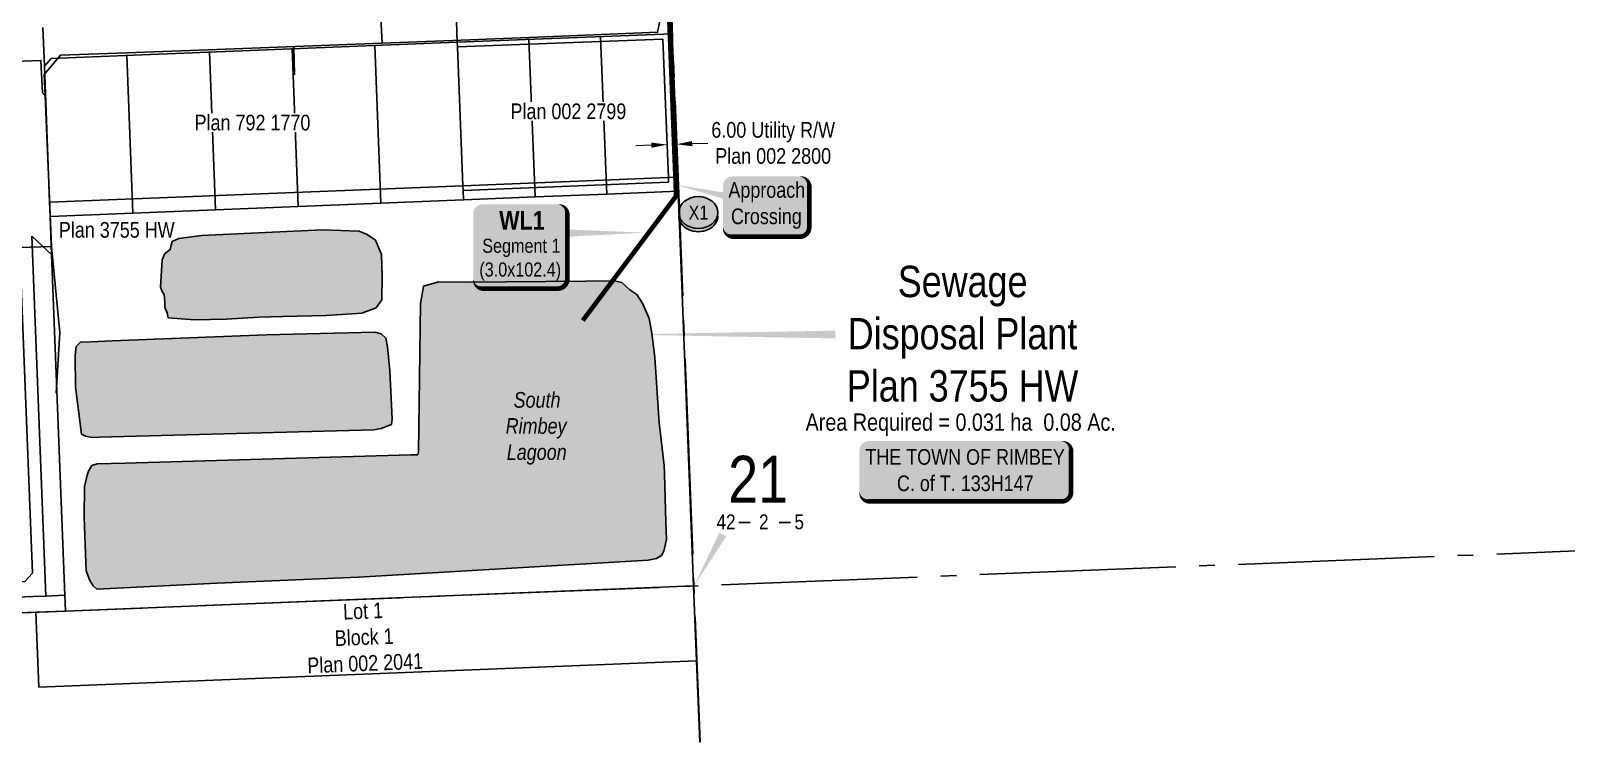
# Model space of a CAD drawing. Extents: x 683901 to 697439, y 5834844 to 5859401.
# Drawn here: x 687052 to 688032, y 5834878 to 5835332 of the extents above; entities that cross this region are included whole.
import ezdxf
from ezdxf.enums import TextEntityAlignment as Align

# ---------------------------------------------------------------- set-up
doc = ezdxf.new("R2010")
doc.units = 0
doc.header["$LTSCALE"] = 5
doc.header["$PDSIZE"] = 0.5
doc.linetypes.add('foc-QUARTERLINE', pattern=[33, 25, -3, 2, -3])
doc.layers.get('Defpoints').update_dxf_attribs({"color": 9})
for name, color, linetype in [('10', 1, 'Continuous'), ('9', 3, 'Continuous'), ('AS-OWNER', 7, 'Continuous'), ('AS-POWER', 104, 'foc-POWER'), ('C-SYMBOL', 7, 'Continuous'), ('CG-NOTES', 7, 'Continuous'), ('F-RW', 190, 'Continuous'), ('L-AREAREQUIRED', 7, 'Continuous'), ('L-QSEC', 8, 'foc-QUARTERLINE'), ('L-SECLBL', 7, 'Continuous'), ('L-TITLEDB', 4, 'Continuous'), ('L-TITLEDB-T', 4, 'Continuous'), ('P-CROSSINGS', 250, 'Continuous'), ('T-WATER', 160, 'Continuous'), ('T-WATER-H', 133, 'Continuous'), ('T-WATER-T', 170, 'Continuous')]:
    doc.layers.add(name, color=color, linetype=linetype)
doc.layers.add('F-RW-T', color=190, linetype='Continuous', lineweight=9)
doc.layers.add('P-PROPOSED-WL2', color=7, linetype='Continuous', true_color=0x05c1ff)
doc.layers.add('P-PROPOSED-WL4', color=7, linetype='Continuous', true_color=0x5b5bc8)
doc.styles.add('100L', font='ARIALN.TTF', dxfattribs={"height": 11})
doc.styles.add('175L', font='ARIALN.TTF', dxfattribs={"height": 20})
doc.styles.add('80', font='ARIALN.TTF', dxfattribs={"height": 10})
doc.styles.add('80CG', font='ARIALN.TTF', dxfattribs={"height": 10})
doc.styles.add('80L', font='ARIALN.TTF', dxfattribs={"height": 10})
doc.styles.add('BOLD', font='ARIALNB.TTF')
doc.styles.add('Crossing', font='ARIALN.TTF', dxfattribs={"height": 10})
doc.styles.add('foc-LtypeFont', font='ARIALN.TTF', dxfattribs={"height": 7.35})
doc.styles.add('SIMPLEX', font='ARIALN.TTF')
doc.linetypes.add('foc-POWER', pattern='A,6,-1,["P",foc-LtypeFont,S=0.2,R=0,X=-0.625,Y=-0.75],-1.24,4', length=12.24)
doc.dimstyles.new('Compass 5 000', dxfattribs={"dimscale": 5, "dimtxt": 9, "dimasz": 2, "dimexe": 0.2, "dimexo": 0.0625, "dimgap": 0.5, "dimtad": 0, "dimtih": 1, "dimtoh": 1, "dimzin": 0, "dimdsep": 46, "dimtxsty": '80CG', "dimcen": 0.1, "dimse1": 1, "dimse2": 1, "dimclrd": 256, "dimclrt": 256, "dimaunit": 1, "dimadec": 4, "dimazin": 0, "dimtfac": 0.06, "dimtofl": 0, "dimtmove": 0, "dimatfit": 1, "dimfxl": 0.2, "dimtolj": 1, "dimtzin": 0, "dimlwd": -1, "dimarcsym": 0})

# ---------------------------------------------------------------- blocks, each defined once
blk = doc.blocks.new('L-SECLBL')
at = {"layer": '9', "color": 7}
for p, q in [((-5.08, -27.83), (-12.29, -27.83)), ((20.7, -27.83), (13.5, -27.83))]:
    blk.add_line(p, q, dxfattribs=at)
at = {"layer": '10', "color": 2, "style": 'SIMPLEX'}
blk.add_attdef('SEC', text='', height=30, dxfattribs=at).set_placement((0, 0), align=Align.MIDDLE)
at = {"layer": '10', "color": 5, "style": '80L'}
blk.add_attdef('TWP', text='', height=9.5, dxfattribs=at).set_placement((-14.43, -27.37), align=Align.MIDDLE_RIGHT)
blk.add_attdef('RGE', text='', height=9.5, dxfattribs=at).set_placement((3.62, -27.37), align=Align.MIDDLE_CENTER)
blk.add_attdef('MER', text='', height=9.5, dxfattribs=at).set_placement((23.17, -27.37), align=Align.MIDDLE_LEFT)
blk = doc.blocks.new('*U1046')
h = blk.add_hatch(color=59)
edge = h.paths.add_edge_path()
edge.add_line((-21.5, -20), (21.5, -20))
edge.add_arc((21.5, -14), 6, 270, 360)
edge.add_line((27.5, -14), (27.5, 12.5))
edge.add_arc((21.5, 12.5), 6, 0, 90)
edge.add_line((21.5, 18.5), (-21.5, 18.5))
edge.add_arc((-21.5, 12.5), 6, 90, 180)
edge.add_line((-27.5, 12.5), (-27.5, -14))
edge.add_arc((-21.5, -14), 6, 180, 270)
at = {"color": 1, "flags": 128}
blk.add_lwpolyline([(-21.5, -20, 3, 3, 0), (21.5, -20, 3, 3, 0.414214), (27.5, -14, 3, 3, 0), (27.5, 12.5, 3, 0, 0.414214), (21.5, 18.5, 0, 0, 0), (-21.5, 18.5, 0, 0, 0.414214), (-27.5, 12.5, 0, 0, 0), (-27.5, -14, 0, 3, 0.414214)], format="xyseb", close=True, dxfattribs=at)
blk.add_lwpolyline([(-57.78, 13.26, 0, 7.5, 0), (0, 0, 0, 0, 0)], format="xyseb", dxfattribs=at)
at = {"color": 1, "style": '80'}
blk.add_attdef('ENTER_TEXT_001', (-35.99, -5), '', height=10, dxfattribs=at)
blk = doc.blocks.new('*U1063')
h = blk.add_hatch(color=254)
edge = h.paths.add_edge_path()
edge.add_line((-24, -35.31), (24, -35.31))
edge.add_arc((24, -29.31), 6, 270, 360)
edge.add_line((30, -29.31), (30, 12.5))
edge.add_arc((24, 12.5), 6, 0, 90)
edge.add_line((24, 18.5), (-24, 18.5))
edge.add_arc((-24, 12.5), 6, 90, 180)
edge.add_line((-30, 12.5), (-30, -29.31))
edge.add_arc((-24, -29.31), 6, 180, 270)
at = {"layer": 'P-PROPOSED-WL2', "flags": 128}
blk.add_lwpolyline([(-24, -35.31, 3, 3, 0), (24, -35.31, 3, 3, 0.414214), (30, -29.31, 3, 3, 0), (30, 12.5, 3, 0, 0.414214), (24, 18.5, 0, 0, 0), (-24, 18.5, 0, 0, 0.414214), (-30, 12.5, 0, 0, 0), (-30, -29.31, 0, 3, 0.414214)], format="xyseb", close=True, dxfattribs=at)
blk.add_lwpolyline([(79.69, 0.35, 0, 7.5, 0), (0, 0, 0, 0, 0)], format="xyseb", dxfattribs=at)
at = {"layer": 'P-PROPOSED-WL2'}
for tag, p, height, style in [('TEMP_AREA_W1_001', (-9.21, 2.24), 12, 'BOLD'), ('ENTER_TEXT_001', (-30.66, -12.47), 9, '80')]:
    blk.add_attdef(tag, p, '', height=height, dxfattribs=dict(at, style=style))
blk = doc.blocks.new('*D1299')
at = {"layer": 'Defpoints', "color": 0, "transparency": 16777216}
for p in [(687458.31, 5835263.43), (687464.31, 5835263.66), (687464.47, 5835259.59)]:
    blk.add_point(p, dxfattribs=at)
at = {"layer": 'F-RW-T', "transparency": 16777216}
for p, q in [((687448.47, 5835258.97), (687438.48, 5835258.59)), ((687474.46, 5835259.97), (687484.45, 5835260.36))]:
    blk.add_line(p, q, dxfattribs=at)
for points in [[(687448.41, 5835260.64), (687448.54, 5835257.31), (687458.47, 5835259.36)], [(687474.4, 5835261.64), (687474.52, 5835258.31), (687464.47, 5835259.59)]]:
    blk.add_solid(points, dxfattribs=at)
at = {"layer": 'F-RW-T', "transparency": 16777216, "insert": (687526.16, 5835260.36), "char_height": 10, "attachment_point": 5, "style": '80CG'}
blk.add_mtext('\\A1;6.00 Utility R/W\\PPlan 002 2800', dxfattribs=at)
blk = doc.blocks.new('*U914')
h = blk.add_hatch(color=59)
edge = h.paths.add_edge_path()
edge.add_line((-61.5, -20), (61.5, -20))
edge.add_arc((61.5, -14), 6, 270, 360)
edge.add_line((67.5, -14), (67.5, 12.5))
edge.add_arc((61.5, 12.5), 6, 0, 90)
edge.add_line((61.5, 18.5), (-61.5, 18.5))
edge.add_arc((-61.5, 12.5), 6, 90, 180)
edge.add_line((-67.5, 12.5), (-67.5, -14))
edge.add_arc((-61.5, -14), 6, 180, 270)
at = {"color": 1, "flags": 128}
blk.add_lwpolyline([(-61.5, -20, 3, 3, 0), (61.5, -20, 3, 3, 0.414214), (67.5, -14, 3, 3, 0), (67.5, 12.5, 3, 0, 0.414214), (61.5, 18.5, 0, 0, 0), (-61.5, 18.5, 0, 0, 0.414214), (-67.5, 12.5, 0, 0, 0), (-67.5, -14, 0, 3, 0.414214)], format="xyseb", close=True, dxfattribs=at)
blk.add_lwpolyline([(-55.74, -8.35, 0, 7.5, 0), (0, 0, 0, 0, 0)], format="xyseb", dxfattribs=at)
at = {"color": 1, "style": '80'}
blk.add_attdef('ENTER_TEXT_001', (-35.99, -5), '', height=10, dxfattribs=at)
blk = doc.blocks.new('xing2')
h = blk.add_hatch(color=50)
h.dxf.hatch_style = 1
edge = h.paths.add_edge_path()
edge.add_ellipse((0, 0), major_axis=(-12.5, 0), ratio=0.816297, start_angle=0, end_angle=360)
h = blk.add_hatch(color=250)
h.dxf.hatch_style = 1
edge = h.paths.add_edge_path()
edge.add_ellipse((0, -2.05), major_axis=(-12.5, 0), ratio=0.816297, start_angle=0, end_angle=180)
edge.add_line((12.5, -2.05), (12.5, 0))
edge.add_ellipse((0, 0), major_axis=(-12.5, 0), ratio=0.816297, start_angle=0, end_angle=180, ccw=False)
edge.add_line((-12.5, 0), (-12.5, -2.05))
at = {"color": 250}
blk.add_ellipse((0, 0), major_axis=(-12.5, 0), ratio=0.816297, dxfattribs=at)
blk.add_ellipse((0, -2.05), major_axis=(-12.5, 0), ratio=0.816297, start_param=0, end_param=3.141593, dxfattribs=at)
at = {"color": 250, "style": 'Crossing'}
blk.add_attdef('CROSSING', text='', height=9, dxfattribs=at).set_placement((0.09, 0.02), align=Align.MIDDLE_CENTER)
at = {"color": 250, "style": 'Crossing', "flags": 1}
for tag, p in [('OWNER', (0.09, -12.49)), ('DESCRIPTION', (0.09, -25.77)), ('LOCATION', (0.09, -39.3)), ('DWG_REF', (0.09, -52.84))]:
    blk.add_attdef(tag, text='', height=9, dxfattribs=at).set_placement(p, align=Align.MIDDLE_CENTER)

msp = doc.modelspace()

# ---------------------------------------------------------------- hatches: boundary and pattern name
at = {"layer": 'T-WATER-H'}
h = msp.add_hatch(color=256, dxfattribs=at)
h.dxf.hatch_style = 1
h.paths.add_polyline_path([(687140.246, 5835148.783), (687157.109, 5835147.515), (687177.235, 5835147.877), (687197.906, 5835149.146), (687213.318, 5835149.508), (687241.061, 5835150.233), (687263.726, 5835151.683), (687272.792, 5835155.126), (687276.418, 5835160.2), (687276.599, 5835175.422), (687276.237, 5835189.194), (687272.429, 5835198.254), (687267.171, 5835201.879), (687261.912, 5835204.053), (687238.703, 5835204.959), (687202.258, 5835203.328), (687161.642, 5835201.335), (687146.955, 5835199.342), (687142.784, 5835197.53), (687141.878, 5835194.268), (687141.515, 5835192.274), (687138.614, 5835190.281), (687138.07, 5835189.737), (687136.257, 5835185.751), (687135.169, 5835168.354), (687136.619, 5835165.092), (687137.707, 5835163.643), (687138.07, 5835158.75), (687138.07, 5835155.307), (687139.52, 5835151.864)])
h = msp.add_hatch(color=256, dxfattribs=at)
h.dxf.hatch_style = 1
h.paths.add_polyline_path([(687089.433, 5835050.748), (687091.427, 5835054.447), (687094.844, 5835055.585), (687112.782, 5835055.87), (687294.797, 5835061.288), (687299.353, 5835061.288), (687299.923, 5835062.996), (687301.081, 5835157.883), (687302.22, 5835163.859), (687303.075, 5835168.981), (687306.776, 5835170.12), (687312.756, 5835171.827), (687330.41, 5835171.542), (687406.493, 5835172.115), (687425.001, 5835172.399), (687429.557, 5835171.261), (687434.682, 5835166.708), (687439.238, 5835163.578), (687442.94, 5835157.602), (687446.95, 5835148.392), (687448.659, 5835139.001), (687450.652, 5835123.35), (687453.499, 5835081.78), (687456.631, 5835054.461), (687456.916, 5835049.339), (687457.77, 5835018.32), (687458.055, 5835007.222), (687456.347, 5834999.823), (687454.923, 5834996.977), (687451.791, 5834994.985), (687446.324, 5834994.084), (687261.599, 5834983.216), (687171.169, 5834979.26), (687094.738, 5834975.512), (687092.238, 5834977.653), (687090.095, 5834981.044), (687087.774, 5834987.112), (687087.548, 5834992.33), (687086.477, 5835021.421), (687086.776, 5835040.957), (687088.526, 5835048.305)])
h = msp.add_hatch(color=256, dxfattribs=at)
h.dxf.hatch_style = 1
h.paths.add_polyline_path([(687084.948, 5835074.472), (687087.427, 5835073.233), (687091.484, 5835072.22), (687096.104, 5835072.445), (687271.369, 5835077.27), (687276.062, 5835077.992), (687282.74, 5835080.698), (687283.101, 5835084.125), (687281.477, 5835114.791), (687280.033, 5835130.123), (687278.95, 5835135.715), (687276.062, 5835138.421), (687271.911, 5835139.503), (687202.672, 5835137.919), (687104.483, 5835134.131), (687090.946, 5835133.409), (687084.268, 5835133.229), (687081.561, 5835130.523), (687080.839, 5835124.751), (687081.019, 5835104.548)])

# ---------------------------------------------------------------- linework, layer by layer
at = {"layer": 'AS-POWER', "flags": 128}
for points in [[(687370.424, 5835327.848), (687452.456, 5835331.085), (687459.297, 5835365.066), (687457.807, 5835398.893)], [(687275.401, 5835348.464), (687276.613, 5835324.141)], [(687321.681, 5835325.902), (687276.538, 5835324.138)], [(687321.681, 5835325.902), (687370.277, 5835327.843), (687370.424, 5835327.848)], [(687113.887, 5835317.974), (687071.381, 5835316.423), (687061.033, 5835304.201), (687061.621, 5835290.521)], [(687113.887, 5835317.974), (687165.603, 5835319.862), (687221.083, 5835322.013)], [(687220.291, 5835321.983), (687220.66, 5835303.834)], [(687276.538, 5835324.138), (687221.083, 5835322.013)], [(687061.621, 5835290.521), (687060.079, 5835292.431), (687058.92, 5835313.142), (687041.805, 5835312.457), (687037.365, 5835309.098), (687004.001, 5835307.792)], [(687061.621, 5835290.521), (687065.762, 5835194.211), (687065.77, 5835194.131)], [(687065.762, 5835194.212), (687045.354, 5835193.555), (686997.761, 5835201.791)], [(687065.77, 5835194.131), (687071.116, 5835139.427)], [(687071.116, 5835139.427), (687068.601, 5835100.614)]]:
    msp.add_lwpolyline(points, dxfattribs=at)
at = {"layer": 'C-SYMBOL', "color": 3, "flags": 128}
msp.add_lwpolyline([(687429.349, 5835138.077, 0, 5, 0), (687565.777, 5835138.077, 0, 0, 0)], format="xyseb", dxfattribs=at)
at = {"layer": 'F-RW', "flags": 128}
for points in [[(687455.853, 5835326.76), (687324.752, 5835321.687)], [(687459.282, 5835238.349), (687455.853, 5835326.76)], [(687459.282, 5835238.349), (687328.196, 5835233.097)], [(687465.279, 5835238.59), (687459.282, 5835238.349)], [(687459.398, 5835235.351), (687459.282, 5835238.349)], [(687328.196, 5835233.097), (687064.49, 5835222.532)], [(687328.313, 5835230.097), (687459.398, 5835235.351)]]:
    msp.add_lwpolyline(points, dxfattribs=at)
at = {"layer": 'L-QSEC', "flags": 128}
for points in [[(687444.309, 5835782.003), (687479.499, 5834877.682)], [(688277.567, 5835009.431), (686673.758, 5834945.514)]]:
    msp.add_lwpolyline(points, dxfattribs=at)
at = {"layer": 'L-SECLBL', "flags": 128}
msp.add_lwpolyline([(687475.616, 5834977.471, 0, 5, 0), (687494.017, 5835010.385, 0, 0, 0)], format="xyseb", dxfattribs=at)
at = {"layer": 'L-TITLEDB', "flags": 128}
for points in [[(687461.735, 5835329.995), (687456.706, 5835460.417)], [(687323.857, 5835344.785), (687324.635, 5835324.684)], [(687060.244, 5835334.217), (687061.189, 5835309.549)], [(687061.189, 5835309.549), (687065.587, 5835314.327), (687324.635, 5835324.684), (687461.735, 5835329.995)], [(687324.752, 5835321.687), (687324.635, 5835324.684)], [(687374.239, 5835225.935), (687370.332, 5835326.444)], [(687419.932, 5835227.766), (687416.03, 5835328.206)], [(687465.279, 5835238.59), (687461.735, 5835329.995)], [(687113.802, 5835316.574), (687117.638, 5835215.644)], [(687170.366, 5835217.759), (687166.504, 5835318.604)], [(687219.241, 5835320.63), (687223.103, 5835219.885)], [(687275.819, 5835221.999), (687271.96, 5835322.656)], [(687328.196, 5835233.097), (687324.752, 5835321.687)], [(687061.189, 5835309.549), (687064.49, 5835222.532)], [(687465.624, 5835229.597), (687465.279, 5835238.59)], [(687328.313, 5835230.097), (687328.196, 5835233.097)], [(687328.545, 5835224.103), (687328.313, 5835230.097)], [(687419.932, 5835227.766), (687374.239, 5835225.935)], [(687465.624, 5835229.597), (687419.932, 5835227.766)], [(687465.624, 5835229.597), (687475.347, 5834977.596)], [(687064.49, 5835222.532), (687064.843, 5835213.534)], [(687117.638, 5835215.644), (687170.366, 5835217.759)], [(687170.366, 5835217.759), (687223.103, 5835219.885)], [(687223.103, 5835219.885), (687275.819, 5835221.999)], [(687275.819, 5835221.999), (687328.545, 5835224.103)], [(687374.239, 5835225.935), (687328.545, 5835224.103)], [(686861.035, 5834972.955), (687048.713, 5834980.463), (687053.513, 5834985.676), (687047.861, 5835131.795), (687044.947, 5835207.489), (687039.766, 5835212.27)], [(687064.843, 5835213.534), (687117.638, 5835215.644)], [(687064.843, 5835213.534), (687065.774, 5835189.181)], [(687053.122, 5835200.856), (687062.004, 5834971.083)], [(687065.774, 5835189.181), (687053.122, 5835200.856)], [(687074.182, 5834971.575), (687065.774, 5835189.181)], [(687074.569, 5834961.525), (687475.347, 5834977.596)], [(687475.347, 5834977.596), (687477.238, 5834929.628)], [(687054.088, 5834970.765), (686905.849, 5834964.811)], [(687062.004, 5834971.083), (687054.088, 5834970.765)], [(687062.004, 5834971.083), (687074.182, 5834971.575)], [(687074.569, 5834961.525), (687074.182, 5834971.575)], [(686678.947, 5834945.71), (687055.789, 5834960.768)], [(687055.789, 5834960.768), (687074.569, 5834961.525)], [(687055.789, 5834960.768), (687057.682, 5834912.803)], [(687057.682, 5834912.803), (687477.238, 5834929.628)], [(687477.238, 5834929.628), (687479.285, 5834877.674)]]:
    msp.add_lwpolyline(points, dxfattribs=at)
at = {"layer": 'P-PROPOSED-WL2', "linetype": 'Continuous', "const_width": 3, "flags": 128}
msp.add_lwpolyline([(687404.677, 5835147.022), (687464.242, 5835226.515), (687464.125, 5835229.537)], dxfattribs=at)
at = {"layer": 'P-PROPOSED-WL4', "const_width": 3, "flags": 128}
msp.add_lwpolyline([(687464.125, 5835229.537), (687442.868, 5835780.446), (687928.209, 5835799.207)], dxfattribs=at)
at = {"layer": 'T-WATER', "flags": 128}
for points in [[(687140.246, 5835148.783), (687157.109, 5835147.515), (687177.235, 5835147.877), (687197.906, 5835149.146), (687213.318, 5835149.508), (687241.061, 5835150.233), (687263.726, 5835151.683), (687272.792, 5835155.126), (687276.418, 5835160.2), (687276.599, 5835175.422), (687276.237, 5835189.194), (687272.429, 5835198.254), (687267.171, 5835201.879), (687261.912, 5835204.053), (687238.703, 5835204.959), (687202.258, 5835203.328), (687161.642, 5835201.335), (687146.955, 5835199.342), (687142.784, 5835197.53), (687141.878, 5835194.268), (687141.515, 5835192.274), (687138.614, 5835190.281), (687138.07, 5835189.737), (687136.257, 5835185.751), (687135.169, 5835168.354), (687136.619, 5835165.092), (687137.707, 5835163.643), (687138.07, 5835158.75), (687138.07, 5835155.307), (687139.52, 5835151.864)], [(687089.433, 5835050.748), (687091.427, 5835054.447), (687094.844, 5835055.585), (687112.782, 5835055.87), (687294.797, 5835061.288), (687299.353, 5835061.288), (687299.923, 5835062.996), (687301.081, 5835157.883), (687302.22, 5835163.859), (687303.075, 5835168.981), (687306.776, 5835170.12), (687312.756, 5835171.827), (687330.41, 5835171.542), (687406.493, 5835172.115), (687425.001, 5835172.399), (687429.557, 5835171.261), (687434.682, 5835166.708), (687439.238, 5835163.578), (687442.94, 5835157.602), (687446.95, 5835148.392), (687448.659, 5835139.001), (687450.652, 5835123.35), (687453.499, 5835081.78), (687456.631, 5835054.461), (687456.916, 5835049.339), (687457.77, 5835018.32), (687458.055, 5835007.222), (687456.347, 5834999.823), (687454.923, 5834996.977), (687451.791, 5834994.985), (687446.324, 5834994.084), (687261.599, 5834983.216), (687171.169, 5834979.26), (687094.738, 5834975.512), (687092.238, 5834977.653), (687090.095, 5834981.044), (687087.774, 5834987.112), (687087.548, 5834992.33), (687086.477, 5835021.421), (687086.776, 5835040.957), (687088.526, 5835048.305)], [(687084.948, 5835074.472), (687087.427, 5835073.233), (687091.484, 5835072.22), (687096.104, 5835072.445), (687271.369, 5835077.27), (687276.062, 5835077.992), (687282.74, 5835080.698), (687283.101, 5835084.125), (687281.477, 5835114.791), (687280.033, 5835130.123), (687278.95, 5835135.715), (687276.062, 5835138.421), (687271.911, 5835139.503), (687202.672, 5835137.919), (687104.483, 5835134.131), (687090.946, 5835133.409), (687084.268, 5835133.229), (687081.561, 5835130.523), (687080.839, 5835124.751), (687081.019, 5835104.548)]]:
    msp.add_lwpolyline(points, close=True, dxfattribs=at)

# ---------------------------------------------------------------- block references
at = {"layer": 'AS-OWNER', "color": 5}
ref = msp.add_blockref('*U914', (687648.722, 5835051.501), dxfattribs=at)
ref.add_attrib('ENTER_TEXT_001', 'THE TOWN OF RIMBEY', (687584.98, 5835054.92), dxfattribs={"layer": '0', "color": 1, "height": 10, "style": '80'})
ref.add_attrib('ENTER_TEXT_002', 'C. of T. 133H147', (687605.1, 5835038.076), dxfattribs={"layer": '0', "color": 1, "height": 10, "style": '80'})
at = {"layer": 'CG-NOTES'}
ref = msp.add_blockref('*U1046', (687521.689, 5835220.525), dxfattribs=dict(at, xscale=0.999081924950458, yscale=0.999081924950458, zscale=0.999081924950458))
ref.add_attrib('ENTER_TEXT_001', 'Approach', (687497.588, 5835225.413), dxfattribs={"layer": '0', "color": 1, "height": 9.9908, "style": '80'})
ref.add_attrib('ENTER_TEXT_002', 'Crossing', (687499.234, 5835208.584), dxfattribs={"layer": '0', "color": 1, "height": 9.9908, "style": '80'})
ref = msp.add_blockref('*U1063', (687364.772, 5835202.728), dxfattribs=at)
ref.add_attrib('TEMP_AREA_W1_001', 'WL1', (687351.36, 5835204.972), dxfattribs={"layer": 'P-PROPOSED-WL2', "height": 12, "style": 'BOLD'})
ref.add_attrib('ENTER_TEXT_001', 'Segment 1', (687340.559, 5835190.252), dxfattribs={"layer": 'P-PROPOSED-WL2', "height": 9, "style": '80'})
ref.add_attrib('ENTER_TEXT_002', '(3.0x102.4)', (687338.696, 5835175.098), dxfattribs={"layer": 'P-PROPOSED-WL2', "height": 9, "style": '80'})
at = {"layer": 'L-SECLBL'}
msp.add_blockref('L-SECLBL', (687516.554, 5835045.84), dxfattribs=at).add_auto_attribs({'SEC': '21', 'TWP': '42', 'RGE': '2', 'MER': '5'})
at = {"layer": 'P-CROSSINGS'}
msp.add_blockref('xing2', (687478.397, 5835215.949), dxfattribs=at).add_auto_attribs({'CROSSING': 'X1'})

# ---------------------------------------------------------------- texts
at = {"layer": 'C-SYMBOL', "color": 3, "insert": (687571.601, 5835181.969), "char_height": 20, "attachment_point": 1, "style": '175L'}
msp.add_mtext_dynamic_manual_height_columns('\\pi34.066;Sewage \\P\\pi2.1419;Disposal Plant\\P\\pi1.5621;Plan 3755 HW', width=148.88143, gutter_width=50, heights=[0], dxfattribs=at)
at = {"layer": 'L-AREAREQUIRED', "color": 5, "style": '100L'}
msp.add_text('Area Required = 0.031 ha  0.08 Ac.', height=11, dxfattribs=at).set_placement((687645.8, 5835073.354), align=Align.BOTTOM_CENTER)
at = {"layer": 'L-TITLEDB-T', "insert": (687070.124, 5835209.913), "char_height": 10, "attachment_point": 1, "style": '80L'}
msp.add_mtext_dynamic_manual_height_columns('\\pi0.28533;Plan 3755 HW', width=73.44925, gutter_width=50, heights=[0], dxfattribs=at)
at = {"layer": 'L-TITLEDB-T', "insert": (687226.14, 5834964.98), "char_height": 10, "attachment_point": 1, "rotation": 2.29644, "style": '80L'}
msp.add_mtext_dynamic_manual_height_columns('\\pi25.452;Lot 1\\P\\pi19.422;Block 1\\P\\pi1.2778;Plan 002 2041', width=73.44925, gutter_width=50, heights=[0], dxfattribs=at)
at = {"layer": 'T-WATER-T', "insert": (687338.237, 5835101.348), "char_height": 10, "attachment_point": 1, "style": '80L'}
msp.add_mtext_dynamic_manual_height_columns('\\pi22.304;{\\fArial Narrow|b0|i1|c0|p34;South\\P\\pi17.24;Rimbey\\P\\pi17.942;Lagoon}', width=73.44925, gutter_width=50, heights=[0], dxfattribs=at)

# ---------------------------------------------------------------- dimensions: what is measured, and where the dimension line sits
at = {"layer": 'F-RW-T'}
dim = msp.add_aligned_dim(p1=(687458.309, 5835263.427), p2=(687464.31, 5835263.659), distance=-4.074, text='6.00 Utility R/W\\PPlan 002 2800', dimstyle='Compass 5 000', dxfattribs=at)
dim.commit()
dim.dimension.update_dxf_attribs({"geometry": '*D1299', "text_midpoint": (687526.164, 5835260.359)})

# ---------------------------------------------------------------- next in the draw order: texts
at = {"layer": 'L-TITLEDB-T', "char_height": 10, "attachment_point": 1, "style": '80L', "bg_fill": 3, "box_fill_scale": 1.1, "bg_fill_color": 256, "bg_fill_transparency": 0}
for s, insert in [('\\pi0.47633;Plan 002 2799', (687358.084, 5835285.627)), ('\\pi0.5002;Plan 792 1770', (687156.507, 5835278.422))]:
    msp.add_mtext_dynamic_manual_height_columns(s, width=73.44925, gutter_width=50, heights=[0], dxfattribs=dict(at, insert=insert))

doc.saveas('drawing.dxf')
